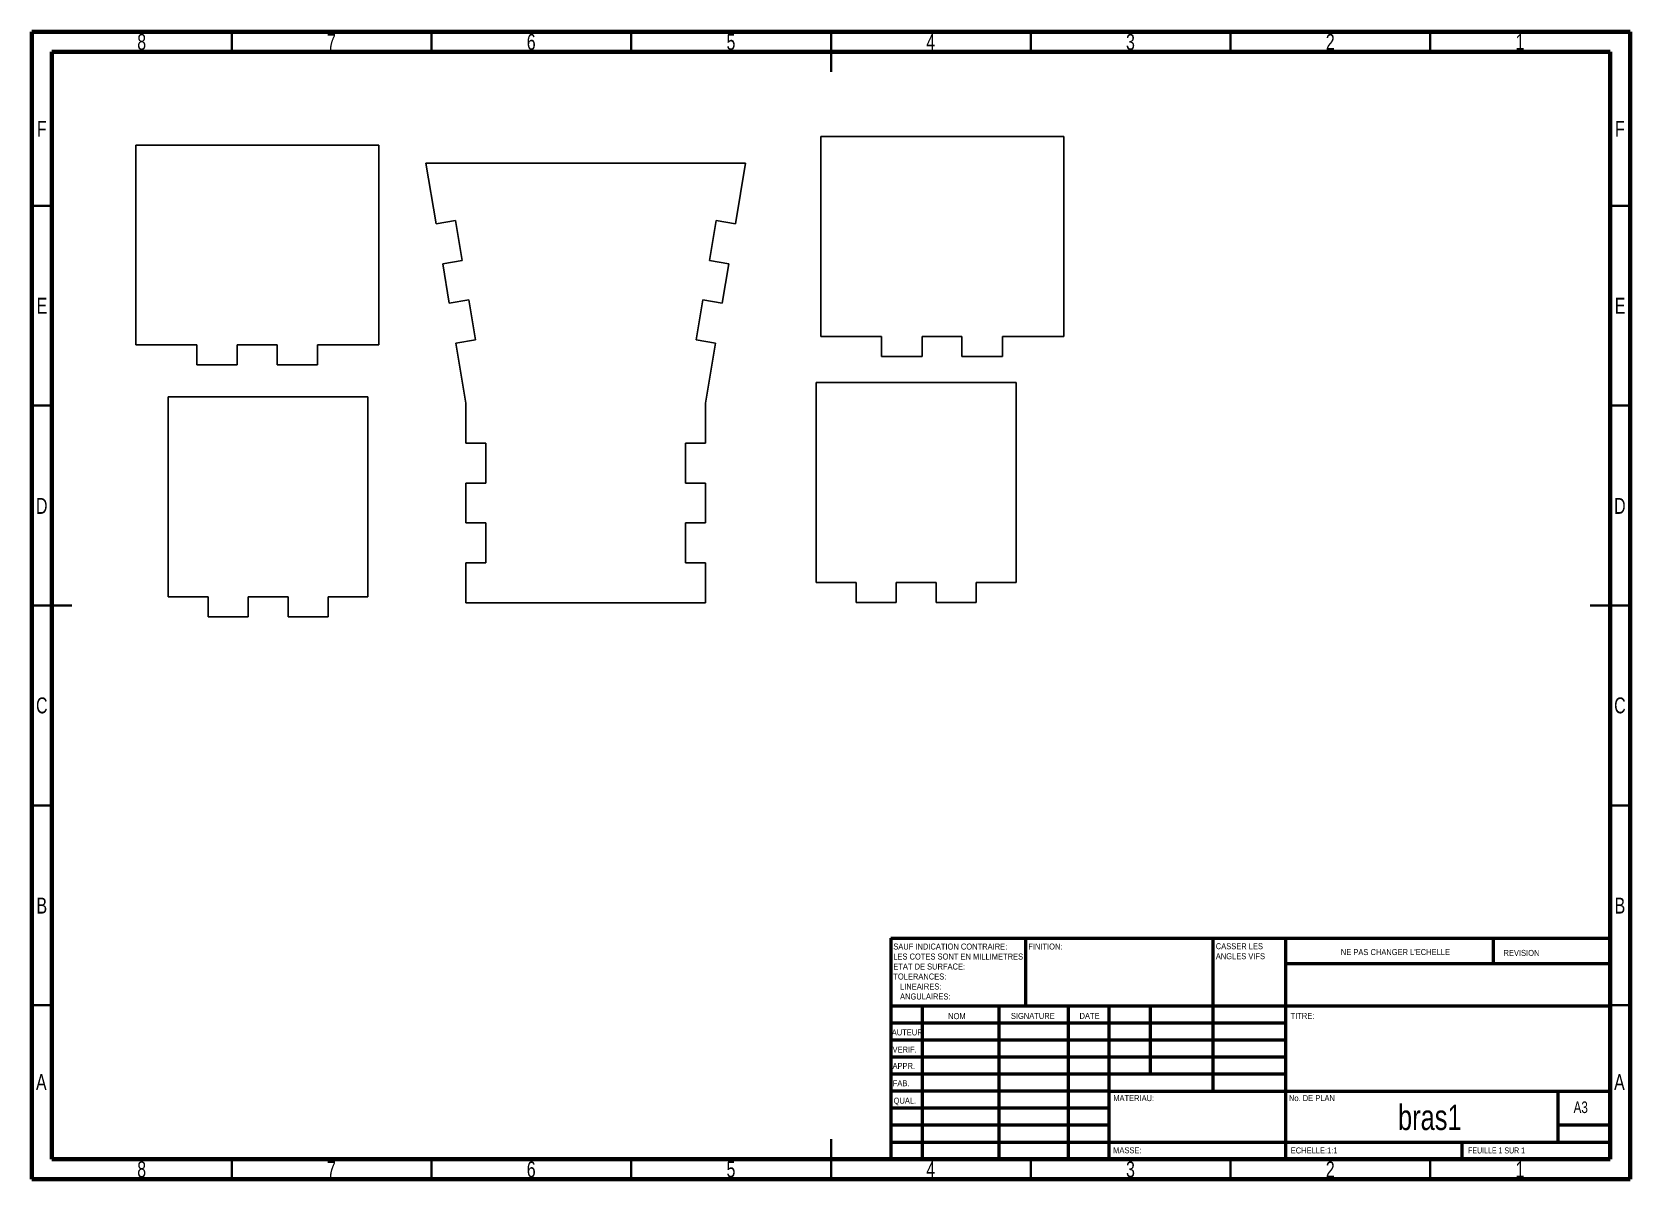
# Model space of a CAD drawing. Header units: millimetres. Extents: x 15 to 415, y 5 to 292.
import ezdxf

# ---------------------------------------------------------------- set-up
doc = ezdxf.new("R2010")
doc.units = ezdxf.units.MM
doc.styles.add('SLDTEXTSTYLE0', font='TXT', dxfattribs={"width": 0.75})
doc.styles.add('SLDTEXTSTYLE1', font='TXT', dxfattribs={"width": 0.7})

# ---------------------------------------------------------------- blocks, each defined once
blk = doc.blocks.new('SW_NOTE_0')
at = {"color": 0, "linetype": 'Continuous', "lineweight": 0, "char_height": 1.5, "attachment_point": 1, "style": 'SLDTEXTSTYLE0'}
for s, insert in [('SAUF INDICATION CONTRAIRE:', (0, 1.93)), ('LES COTES SONT EN MILLIMETRES', (0, -0.57)), ('ETAT DE SURFACE:', (0, -3.07)), ('TOLERANCES:', (0, -5.57)), ('ANGULAIRES:', (1.69, -10.57)), ('LINEAIRES:', (1.69, -8.07))]:
    blk.add_mtext(s, dxfattribs=dict(at, insert=insert))
blk = doc.blocks.new('SW_NOTE_1')
at = {"color": 0, "linetype": 'Continuous', "lineweight": 0, "char_height": 1.5, "attachment_point": 1, "style": 'SLDTEXTSTYLE0'}
for s, insert in [('CASSER LES', (0, 1.93)), ('ANGLES VIFS', (0, -0.57))]:
    blk.add_mtext(s, dxfattribs=dict(at, insert=insert))

msp = doc.modelspace()

# ---------------------------------------------------------------- linework, layer by layer
at = {"color": 7, "linetype": 'Continuous', "lineweight": 70}
for p, q in [((15, 5), (15, 292)), ((15, 292), (415, 292)), ((415, 292), (415, 5)), ((20, 10), (20, 287)), ((20, 287), (410, 287)), ((410, 287), (410, 10)), ((410, 10), (20, 10)), ((415, 5), (15, 5))]:
    msp.add_line(p, q, dxfattribs=at)
at = {"color": 7, "linetype": 'Continuous', "lineweight": 35}
for p, q in [((65, 287), (65, 292)), ((115, 287), (115, 292)), ((165, 287), (165, 292)), ((215, 292), (215, 282)), ((215, 287), (215, 292)), ((265, 287), (265, 292)), ((315, 287), (315, 292)), ((365, 287), (365, 292)), ((20, 248.5), (15, 248.5)), ((410, 248.5), (415, 248.5)), ((20, 198.5), (15, 198.5)), ((410, 198.5), (415, 198.5)), ((15, 148.5), (25, 148.5)), ((20, 148.5), (15, 148.5)), ((415, 148.5), (405, 148.5)), ((410, 148.5), (415, 148.5)), ((20, 98.5), (15, 98.5)), ((410, 98.5), (415, 98.5)), ((20, 48.5), (15, 48.5)), ((410, 48.5), (415, 48.5)), ((215, 5), (215, 15)), ((65, 10), (65, 5)), ((115, 10), (115, 5)), ((165, 10), (165, 5)), ((215, 10), (215, 5)), ((265, 10), (265, 5)), ((315, 10), (315, 5)), ((365, 10), (365, 5))]:
    msp.add_line(p, q, dxfattribs=at)
at = {"color": 7, "linetype": 'Continuous', "lineweight": 25}
for p, q in [((273.26, 265.81), (212.43, 265.81)), ((212.43, 265.81), (212.43, 215.81)), ((273.26, 215.81), (273.26, 265.81)), ((101.85, 263.72), (41.02, 263.72)), ((41.02, 263.72), (41.02, 213.72)), ((101.85, 213.72), (101.85, 263.72)), ((113.62, 259.15), (116.14, 244.01)), ((193.62, 259.15), (113.62, 259.15)), ((191.09, 244.01), (193.62, 259.15)), ((116.14, 244.01), (121.01, 244.82)), ((121.01, 244.82), (122.67, 234.82)), ((184.56, 234.82), (186.23, 244.82)), ((186.23, 244.82), (191.09, 244.01)), ((122.67, 234.82), (117.81, 234.01)), ((117.81, 234.01), (119.45, 224.15)), ((189.43, 234.01), (184.56, 234.82)), ((187.78, 224.15), (189.43, 234.01)), ((119.45, 224.15), (124.32, 224.96)), ((124.32, 224.96), (125.98, 214.96)), ((181.25, 214.96), (182.92, 224.96)), ((182.92, 224.96), (187.78, 224.15)), ((41.02, 213.72), (56.23, 213.72)), ((56.23, 213.72), (56.23, 208.72)), ((66.37, 208.72), (66.37, 213.72)), ((66.37, 213.72), (76.37, 213.72)), ((76.37, 213.72), (76.37, 208.72)), ((86.51, 213.72), (101.85, 213.72)), ((86.51, 208.72), (86.51, 213.72)), ((125.98, 214.96), (121.12, 214.15)), ((121.12, 214.15), (123.62, 199.15)), ((186.12, 214.15), (181.25, 214.96)), ((183.62, 199.15), (186.12, 214.15)), ((212.43, 215.81), (227.64, 215.81)), ((227.64, 215.81), (227.64, 210.81)), ((237.78, 215.81), (247.78, 215.81)), ((237.78, 210.81), (237.78, 215.81)), ((247.78, 215.81), (247.78, 210.81)), ((257.92, 215.81), (273.26, 215.81)), ((257.92, 210.81), (257.92, 215.81)), ((56.23, 208.72), (66.37, 208.72)), ((76.37, 208.72), (86.51, 208.72)), ((227.64, 210.81), (237.78, 210.81)), ((247.78, 210.81), (257.92, 210.81)), ((211.32, 204.26), (211.32, 154.26)), ((261.32, 204.26), (211.32, 204.26)), ((261.32, 154.26), (261.32, 204.26)), ((49.11, 200.69), (49.11, 150.69)), ((99.11, 200.69), (49.11, 200.69)), ((99.11, 150.69), (99.11, 200.69)), ((123.62, 199.15), (123.62, 189.15)), ((183.62, 189.15), (183.62, 199.15)), ((123.62, 189.15), (128.62, 189.15)), ((128.62, 189.15), (128.62, 179.15)), ((178.62, 189.15), (183.62, 189.15)), ((178.62, 179.15), (178.62, 189.15)), ((128.62, 179.15), (123.62, 179.15)), ((123.62, 179.15), (123.62, 169.15)), ((183.62, 179.15), (178.62, 179.15)), ((183.62, 169.15), (183.62, 179.15)), ((123.62, 169.15), (128.62, 169.15)), ((128.62, 169.15), (128.62, 159.15)), ((178.62, 169.15), (183.62, 169.15)), ((178.62, 159.15), (178.62, 169.15)), ((123.62, 159.15), (123.62, 149.15)), ((128.62, 159.15), (123.62, 159.15)), ((183.62, 159.15), (178.62, 159.15)), ((183.62, 149.15), (183.62, 159.15)), ((211.32, 154.26), (221.32, 154.26)), ((221.32, 154.26), (221.32, 149.26)), ((231.32, 154.26), (241.32, 154.26)), ((231.32, 149.26), (231.32, 154.26)), ((241.32, 154.26), (241.32, 149.26)), ((251.32, 149.26), (251.32, 154.26)), ((251.32, 154.26), (261.32, 154.26)), ((49.11, 150.69), (59.11, 150.69)), ((59.11, 150.69), (59.11, 145.69)), ((69.11, 145.69), (69.11, 150.69)), ((69.11, 150.69), (79.11, 150.69)), ((79.11, 150.69), (79.11, 145.69)), ((89.11, 150.69), (99.11, 150.69)), ((89.11, 145.69), (89.11, 150.69)), ((123.62, 149.15), (183.62, 149.15)), ((221.32, 149.26), (231.32, 149.26)), ((241.32, 149.26), (251.32, 149.26)), ((59.11, 145.69), (69.11, 145.69)), ((79.11, 145.69), (89.11, 145.69))]:
    msp.add_line(p, q, dxfattribs=at)
at = {"color": 7, "linetype": 'Continuous', "lineweight": 50}
for p, q in [((230, 65.25), (410, 65.25)), ((230, 65.25), (230, 10)), ((263.8, 48.25), (263.8, 65.25)), ((310.6, 65.25), (310.6, 27)), ((328.8, 65.25), (328.8, 10)), ((380.8, 58.88), (380.8, 65.25)), ((410, 58.88), (328.8, 58.88)), ((410, 48.25), (230, 48.25)), ((237.8, 48.25), (237.8, 10)), ((256.99, 48.25), (256.99, 10)), ((274.4, 48.25), (274.4, 10)), ((284.6, 10), (284.6, 48.25)), ((295, 31.25), (295, 48.25)), ((328.8, 44), (230, 44)), ((328.8, 39.75), (230, 39.75)), ((328.8, 35.5), (230, 35.5)), ((328.8, 31.25), (230, 31.25)), ((284.6, 27), (230, 27)), ((284.6, 27), (410, 27)), ((397, 14.25), (397, 27)), ((284.6, 22.75), (230, 22.75)), ((284.6, 18.5), (230, 18.5)), ((410, 18.5), (397, 18.5)), ((230, 14.25), (410, 14.25)), ((373, 10), (373, 14.25))]:
    msp.add_line(p, q, dxfattribs=at)

# ---------------------------------------------------------------- block references
at = {"color": 7, "linetype": 'Continuous', "lineweight": 0}
for name, p in [('SW_NOTE_1', (311.31, 62.07)), ('SW_NOTE_0', (230.59, 61.99))]:
    msp.add_blockref(name, p, dxfattribs=at)

# ---------------------------------------------------------------- texts
for s, insert, char_height, attachment_point, style in [('8', (42.46, 291.49), 3.97, 2, 'SLDTEXTSTYLE0'), ('7', (89.96, 291.49), 3.97, 2, 'SLDTEXTSTYLE0'), ('6', (139.96, 291.49), 3.97, 2, 'SLDTEXTSTYLE0'), ('5', (189.96, 291.49), 3.97, 2, 'SLDTEXTSTYLE0'), ('4', (239.96, 291.49), 3.97, 2, 'SLDTEXTSTYLE0'), ('3', (289.96, 291.49), 3.97, 2, 'SLDTEXTSTYLE0'), ('2', (339.96, 291.49), 3.97, 2, 'SLDTEXTSTYLE0'), ('1', (387.46, 291.49), 3.97, 2, 'SLDTEXTSTYLE0'), ('F', (17.46, 269.74), 3.97, 2, 'SLDTEXTSTYLE0'), ('F', (412.46, 269.74), 3.97, 2, 'SLDTEXTSTYLE0'), ('E', (17.51, 225.49), 3.97, 2, 'SLDTEXTSTYLE0'), ('E', (412.51, 225.49), 3.97, 2, 'SLDTEXTSTYLE0'), ('D', (17.45, 175.4), 3.97, 2, 'SLDTEXTSTYLE0'), ('D', (412.45, 175.4), 3.97, 2, 'SLDTEXTSTYLE0'), ('C', (17.46, 125.49), 3.97, 2, 'SLDTEXTSTYLE0'), ('C', (412.46, 125.49), 3.97, 2, 'SLDTEXTSTYLE0'), ('B', (17.47, 75.4), 3.97, 2, 'SLDTEXTSTYLE0'), ('B', (412.47, 75.4), 3.97, 2, 'SLDTEXTSTYLE0'), ('FINITION:', (264.37, 63.92), 1.5, 1, 'SLDTEXTSTYLE0'), ("NE PAS CHANGER L'ECHELLE", (342.61, 62.53), 1.5, 1, 'SLDTEXTSTYLE0'), ('REVISION', (383.33, 62.33), 1.5, 1, 'SLDTEXTSTYLE0'), ('NOM', (244.32, 46.5), 1.5, 1, 'SLDTEXTSTYLE0'), ('SIGNATURE', (260.03, 46.56), 1.5, 1, 'SLDTEXTSTYLE0'), ('DATE', (277.21, 46.58), 1.5, 1, 'SLDTEXTSTYLE0'), ('TITRE:', (330.03, 46.58), 1.5, 1, 'SLDTEXTSTYLE0'), ('AUTEUR', (230.21, 42.43), 1.5, 1, 'SLDTEXTSTYLE0'), ('VERIF.', (230.41, 38.15), 1.5, 1, 'SLDTEXTSTYLE0'), ('APPR.', (230.4, 34.06), 1.5, 1, 'SLDTEXTSTYLE0'), ('A', (17.34, 31.24), 3.97, 2, 'SLDTEXTSTYLE0'), ('FAB.', (230.46, 29.73), 1.5, 1, 'SLDTEXTSTYLE0'), ('A', (412.34, 31.24), 3.97, 2, 'SLDTEXTSTYLE0'), ('QUAL.', (230.67, 25.35), 1.5, 1, 'SLDTEXTSTYLE0'), ('MATERIAU:', (285.65, 25.99), 1.5, 1, 'SLDTEXTSTYLE0'), ('No. DE PLAN', (329.63, 25.99), 1.5, 1, 'SLDTEXTSTYLE0'), ('A3', (400.87, 24.41), 2.91, 1, 'SLDTEXTSTYLE0'), ('bras1', (364.88, 23.61), 6.35, 2, 'SLDTEXTSTYLE0'), ('MASSE:', (285.62, 12.95), 1.499, 1, 'SLDTEXTSTYLE0'), ('ECHELLE:1:1', (330.07, 12.9), 1.5, 1, 'SLDTEXTSTYLE0'), ('FEUILLE 1 SUR 1', (374.48, 12.9), 1.5, 1, 'SLDTEXTSTYLE1'), ('8', (42.46, 9.4), 3.97, 2, 'SLDTEXTSTYLE0'), ('7', (89.96, 9.4), 3.97, 2, 'SLDTEXTSTYLE0'), ('6', (139.96, 9.4), 3.97, 2, 'SLDTEXTSTYLE0'), ('5', (189.96, 9.4), 3.97, 2, 'SLDTEXTSTYLE0'), ('4', (239.96, 9.4), 3.97, 2, 'SLDTEXTSTYLE0'), ('3', (289.96, 9.4), 3.97, 2, 'SLDTEXTSTYLE0'), ('2', (339.96, 9.4), 3.97, 2, 'SLDTEXTSTYLE0'), ('1', (387.46, 9.4), 3.97, 2, 'SLDTEXTSTYLE0')]:
    msp.add_mtext(s, dxfattribs=dict(at, insert=insert, char_height=char_height, attachment_point=attachment_point, style=style))

doc.saveas('drawing.dxf')
